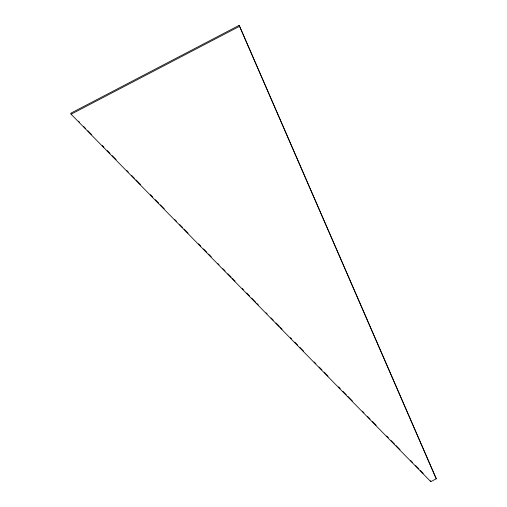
<?xml version="1.0" encoding="UTF-8"?>
<svg xmlns="http://www.w3.org/2000/svg" width="507" height="507" viewBox="0 0 507 507"><rect width="100%" height="100%" fill="white"/><g stroke="black" fill="none" stroke-linecap="round" stroke-linejoin="round"><path stroke-width="0.76" d="M239.171 25.35L70.727 113.264L71.1 114.221L430.779 481.65L436.274 478.785L239.171 25.35L436.274 478.785M71.1 114.221L239.545 26.307M78.477 121.173L79.58 122.307M83.459 126.262L85.67 128.525M87.882 130.787L91.754 134.742M102.268 145.484L103.929 147.176M107.25 150.573L110.019 153.393M112.231 155.655L116.103 159.616M126.617 170.352L128.277 172.05M131.598 175.441L134.361 178.268M136.022 179.966L140.452 184.485M150.414 194.663L152.626 196.925M155.389 199.745L158.71 203.142M160.37 204.834L164.243 208.795M174.757 219.531L176.417 221.229M179.738 224.62L182.507 227.447M184.168 229.145L188.04 233.1M198.554 243.842L200.766 246.104M203.535 248.924L206.856 252.321M208.51 254.013L211.28 256.84M217.921 263.627L219.024 264.755M222.903 268.71L225.114 270.972M227.877 273.799L231.198 277.19M232.307 278.324L235.077 281.151M242.27 288.496L243.373 289.63M246.694 293.021L249.463 295.847M251.675 298.103L255.547 302.064M256.656 303.192L258.317 304.891M266.061 312.806L267.17 313.934M271.042 317.889L273.254 320.151M276.023 322.978L279.344 326.369M280.447 327.503L282.107 329.195M290.41 337.675L291.512 338.809M294.833 342.2L297.603 345.026M299.814 347.282L303.687 351.243M314.201 361.985L315.861 363.677M319.182 367.068L321.951 369.895M324.163 372.157L328.035 376.112M338.549 386.854L340.21 388.552M342.979 391.379L346.3 394.769M347.954 396.461L352.384 400.986M362.347 411.164L364.007 412.856M367.322 416.247L370.091 419.074M372.303 421.336L376.175 425.291M386.689 436.033L388.349 437.731M391.119 440.558L394.44 443.948M396.1 445.64L399.972 449.601M410.486 460.343L412.698 462.599M415.467 465.426L418.788 468.817M420.449 470.515L423.212 473.342M430.405 480.693L430.779 481.65"/></g></svg>
